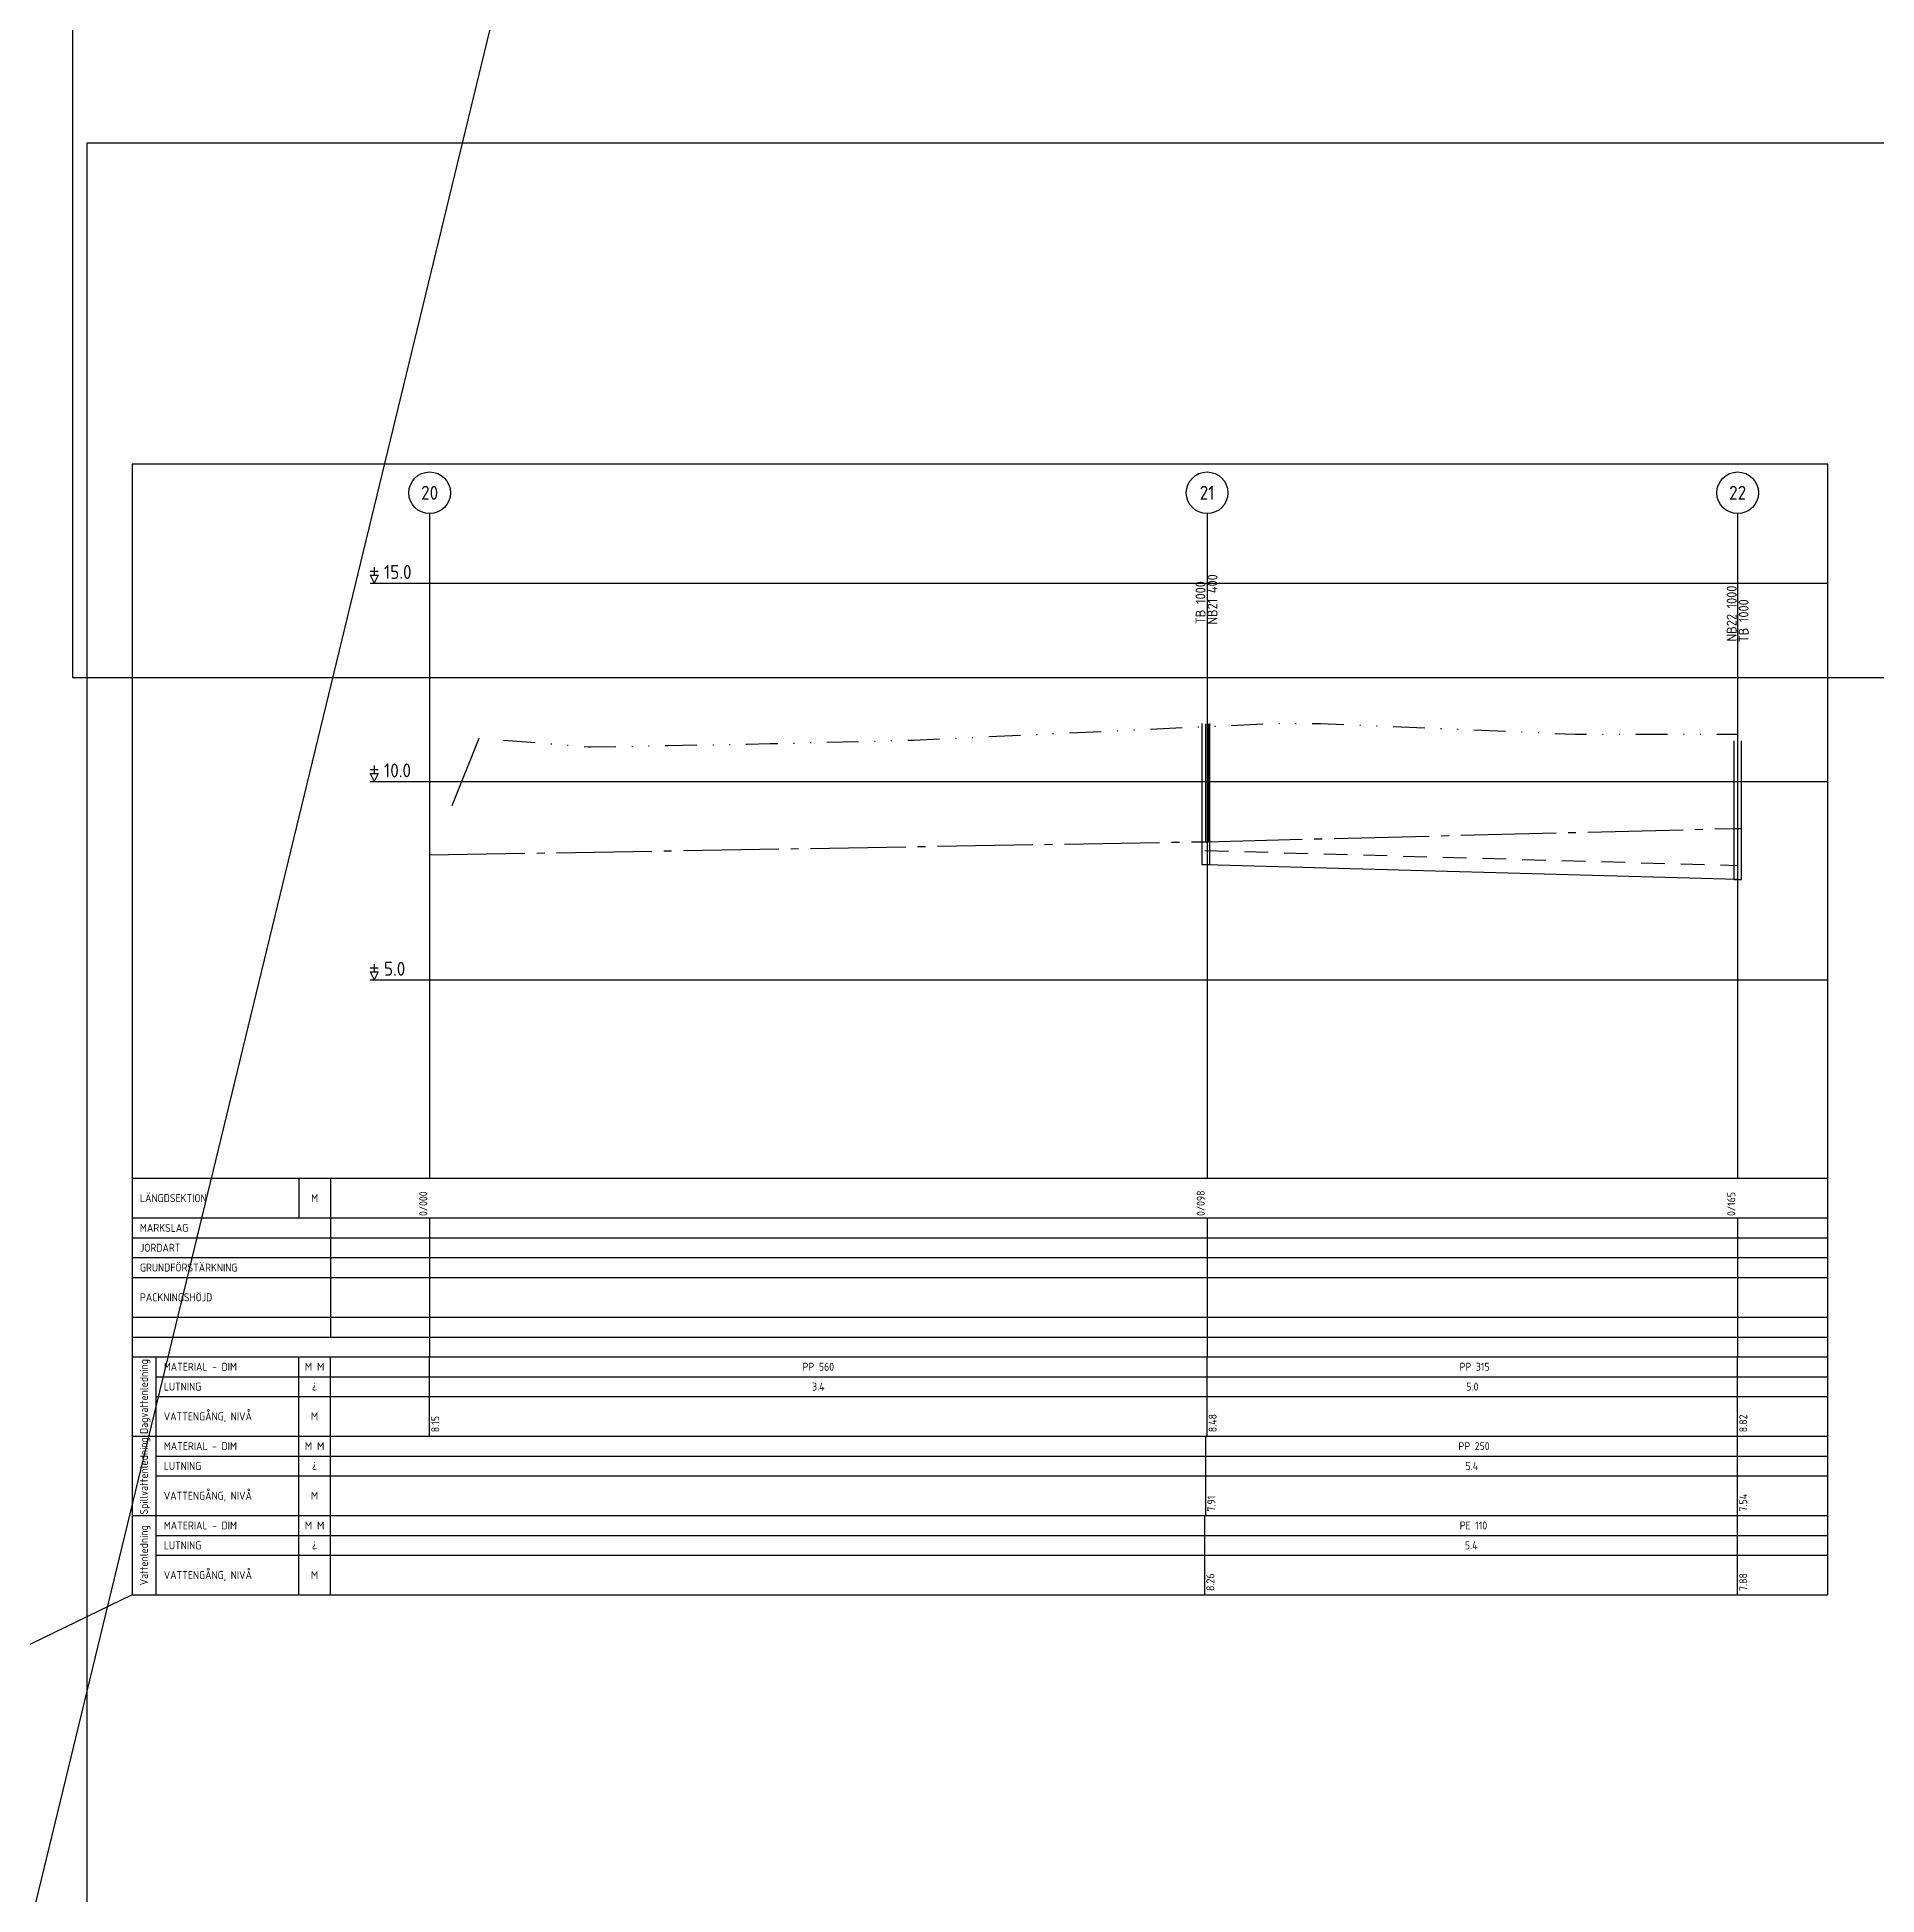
# Model space of a CAD drawing. Header units: metres. Extents: x 14120 to 17296, y 12612 to 17223.
# Drawn here: x 15315.3 to 15547.1, y 14405.2 to 14639.3 of the extents above; entities that cross this region are included whole.
import ezdxf
from ezdxf.enums import TextEntityAlignment as Align

# ---------------------------------------------------------------- set-up
doc = ezdxf.new("R2010")
doc.units = ezdxf.units.M
doc.header["$MEASUREMENT"] = 0
for name, pattern in [('BH90-PMB-DV', [16, 12, -1.5, 1, -1.5]), ('BH90-PMB-SPV', [16, 8, 8]), ('DIVIDE', [10, 4, -2, 0, -2, 0, -2]), ('STRECKAD_3', [5, 3, -2])]:
    doc.linetypes.add(name, pattern=pattern)
doc.layers.get('DEFPOINTS').update_dxf_attribs({"color": 5, "linetype": 'CONTINUOUS'})
for name, color, linetype in [('M-36-Mark_H', 4, 'DIVIDE'), ('M-368-T', 1, 'CONTINUOUS'), ('M-368A', 1, 'CONTINUOUS'), ('M-368B', 4, 'CONTINUOUS'), ('M-412', 3, 'BH90-PMB-DV'), ('M-414', 1, 'STRECKAD_3'), ('M-46-Brunn_nb', 6, 'CONTINUOUS'), ('M-46-Brunn_tb', 6, 'CONTINUOUS'), ('M-46-Element', 4, 'CONTINUOUS'), ('M-46-Spillvledn', 6, 'BH90-PMB-SPV'), ('M-466-x', 3, 'CONTINUOUS'), ('M-468A', 1, 'CONTINUOUS'), ('M-469-x', 3, 'CONTINUOUS')]:
    doc.layers.add(name, color=color, linetype=linetype)
doc.layers.add('Slask', color=6, linetype='CONTINUOUS', plot=False)
doc.layers.add('STÖDLINJER', color=6, linetype='CONTINUOUS', plot=False)
doc.styles.add('ISO', font='iso.shx')
doc.styles.add('ISO18', font='ISO3098', dxfattribs={"height": 1.8})
doc.styles.add('ISO3098', font='iso3098.shx')

msp = doc.modelspace()

# ---------------------------------------------------------------- linework, layer by layer
at = {"layer": 'DEFPOINTS', "flags": 128}
for points in [[(15319.789, 14835.592), (15660.289, 14835.592), (15660.289, 14558.592), (15319.789, 14558.592)], [(15321.571, 14626.005), (15662.071, 14626.005), (15662.071, 14349.005), (15321.571, 14349.005)]]:
    msp.add_lwpolyline(points, close=True, dxfattribs=at)
at = {"layer": 'M-36-Mark_H', "flags": 128}
msp.add_lwpolyline([(15374.045, 14550.728), (15384.743, 14549.887), (15384.998, 14549.867), (15384.998, 14549.867), (15394.743, 14550.046), (15404.743, 14550.23), (15407.669, 14550.283), (15407.672, 14550.283), (15419.47, 14550.579), (15425.735, 14550.72), (15425.737, 14550.72), (15434.743, 14551.14), (15444.743, 14551.606), (15454.743, 14552.073), (15464.743, 14552.539), (15471.19, 14552.84), (15471.191, 14552.84), (15476.996, 14552.837), (15484.706, 14552.512), (15484.707, 14552.512), (15484.743, 14552.51), (15509.124, 14551.47), (15514.743, 14551.47), (15524.743, 14551.47), (15529.565, 14551.47)], dxfattribs=at)
at = {"layer": 'M-368-T'}
for p, q in [((15357.243, 14572.014), (15358.243, 14572.014)), ((15357.243, 14571.514), (15358.243, 14571.514)), ((15357.243, 14571.514), (15357.743, 14570.514)), ((15357.743, 14572.514), (15357.743, 14571.514)), ((15358.243, 14571.514), (15357.743, 14570.514)), ((15357.243, 14547.014), (15358.243, 14547.014)), ((15357.243, 14546.514), (15358.243, 14546.514)), ((15357.243, 14546.514), (15357.743, 14545.514)), ((15357.743, 14547.514), (15357.743, 14546.514)), ((15358.243, 14546.514), (15357.743, 14545.514)), ((15357.743, 14522.514), (15357.743, 14521.514)), ((15357.243, 14522.014), (15358.243, 14522.014)), ((15357.243, 14521.514), (15358.243, 14521.514)), ((15357.243, 14521.514), (15357.743, 14520.514)), ((15358.243, 14521.514), (15357.743, 14520.514))]:
    msp.add_line(p, q, dxfattribs=at)
at = {"layer": 'M-368A'}
msp.add_lwpolyline([(15327.243, 14443.014), (15540.909, 14443.014), (15540.909, 14585.514), (15327.243, 14585.514)], close=True, dxfattribs=at)
at = {"layer": 'M-368B'}
for p, q in [((15357.243, 14570.514), (15540.909, 14570.514)), ((15357.243, 14545.514), (15540.909, 14545.514)), ((15357.243, 14520.514), (15540.909, 14520.514))]:
    msp.add_line(p, q, dxfattribs=at)
at = {"layer": 'M-412'}
for points in [[(15462.708, 14537.929), (15529.565, 14539.601)], [(15364.743, 14536.264), (15462.708, 14537.929)]]:
    msp.add_lwpolyline(points, dxfattribs=at)
at = {"layer": 'M-414'}
msp.add_lwpolyline([(15462.42, 14536.822), (15529.565, 14534.93)], dxfattribs=at)
at = {"layer": 'M-46-Brunn_nb'}
for points in [[(15462.508, 14552.779), (15462.508, 14537.929), (15462.908, 14537.929), (15462.908, 14552.779)], [(15529.065, 14550.655), (15529.065, 14539.601), (15530.065, 14539.601), (15530.065, 14550.655)]]:
    msp.add_lwpolyline(points, dxfattribs=at)
at = {"layer": 'M-46-Brunn_tb'}
for points in [[(15462.049, 14552.831), (15462.049, 14535.072), (15463.049, 14535.072), (15463.049, 14552.831)], [(15529.065, 14550.547), (15529.065, 14533.184), (15530.065, 14533.184), (15530.065, 14550.547)]]:
    msp.add_lwpolyline(points, dxfattribs=at)
at = {"layer": 'M-46-Element', "flags": 128}
msp.add_lwpolyline([(15367.588, 14542.514), (15367.598, 14542.497), (15370.988, 14550.971), (15370.998, 14550.971)], dxfattribs=at)
at = {"layer": 'M-46-Spillvledn', "color": 6, "linetype": 'BH90-PMB-SPV'}
msp.add_lwpolyline([(15462.549, 14535.072), (15529.565, 14533.214)], dxfattribs=at)
at = {"layer": 'M-466-x'}
for p, q in [((15364.743, 14579.264), (15364.743, 14495.514)), ((15462.708, 14579.264), (15462.708, 14495.514)), ((15529.565, 14579.264), (15529.565, 14495.514)), ((15364.743, 14463.014), (15364.743, 14473.014)), ((15462.708, 14463.014), (15462.708, 14473.014)), ((15529.565, 14463.014), (15529.565, 14473.014)), ((15462.549, 14453.014), (15462.549, 14463.014)), ((15529.565, 14453.014), (15529.565, 14463.014)), ((15462.42, 14443.014), (15462.42, 14453.014)), ((15529.565, 14443.014), (15529.565, 14453.014))]:
    msp.add_line(p, q, dxfattribs=at)
for centre in [(15364.743, 14581.889), (15462.708, 14581.889), (15529.565, 14581.889)]:
    msp.add_circle(centre, 2.625, dxfattribs=at)
at = {"layer": 'M-468A'}
for p, q in [((15327.243, 14495.514), (15540.909, 14495.514)), ((15348.243, 14495.514), (15348.243, 14490.514)), ((15352.243, 14495.514), (15352.243, 14475.514)), ((15327.243, 14490.514), (15540.909, 14490.514)), ((15327.243, 14488.014), (15540.909, 14488.014)), ((15327.243, 14485.514), (15540.909, 14485.514)), ((15327.243, 14483.014), (15540.909, 14483.014)), ((15327.243, 14478.014), (15540.909, 14478.014)), ((15327.243, 14475.514), (15540.909, 14475.514)), ((15327.243, 14473.014), (15540.909, 14473.014)), ((15330.243, 14473.014), (15330.243, 14463.014)), ((15348.243, 14463.014), (15348.243, 14473.014)), ((15352.243, 14463.014), (15352.243, 14473.014)), ((15330.243, 14470.514), (15540.909, 14470.514)), ((15330.243, 14468.014), (15540.909, 14468.014)), ((15327.243, 14463.014), (15540.909, 14463.014)), ((15330.243, 14463.014), (15330.243, 14453.014)), ((15348.243, 14453.014), (15348.243, 14463.014)), ((15352.243, 14453.014), (15352.243, 14463.014)), ((15330.243, 14460.514), (15540.909, 14460.514)), ((15330.243, 14458.014), (15540.909, 14458.014)), ((15327.243, 14453.014), (15540.909, 14453.014)), ((15330.243, 14453.014), (15330.243, 14443.014)), ((15348.243, 14443.014), (15348.243, 14453.014)), ((15352.243, 14443.014), (15352.243, 14453.014)), ((15330.243, 14450.514), (15540.909, 14450.514)), ((15330.243, 14448.014), (15540.909, 14448.014))]:
    msp.add_line(p, q, dxfattribs=at)
at = {"layer": 'M-469-x', "linetype": 'Continuous'}
for p, q in [((15364.743, 14490.514), (15364.743, 14473.014)), ((15462.708, 14490.514), (15462.708, 14473.014)), ((15529.565, 14490.514), (15529.565, 14473.014))]:
    msp.add_line(p, q, dxfattribs=at)
at = {"layer": 'Slask', "flags": 128}
msp.add_lwpolyline([(15679.919, 15909.821), (15191.559, 13894.395)], dxfattribs=at)
at = {"layer": 'STÖDLINJER'}
msp.add_line((15327.243, 14443.014), (15054.886, 14311.345), dxfattribs=at)

# ---------------------------------------------------------------- texts
at = {"layer": 'M-368-T', "style": 'ISO'}
for s, p in [('15.0', (15358.993, 14570.514)), ('10.0', (15358.993, 14545.514)), ('5.0', (15358.993, 14520.514))]:
    msp.add_text(s, height=1.75, dxfattribs=at).set_placement(p, align=Align.BOTTOM_LEFT)
at = {"layer": 'M-466-x', "style": 'ISO'}
for s, height, p in [('20', 1.75, (15364.743, 14581.889)), ('21', 1.75, (15462.708, 14581.889)), ('22', 1.75, (15529.565, 14581.889)), ('PP 560', 1, (15413.726, 14471.764)), (' PP 315', 1, (15496.137, 14471.764)), ('3.4', 1, (15413.726, 14469.264)), ('5.0', 1, (15496.137, 14469.264)), (' PP 250', 1, (15496.057, 14461.764)), ('5.4', 1, (15496.057, 14459.264)), (' PE 110', 1, (15495.993, 14451.764)), ('5.4', 1, (15495.993, 14449.264))]:
    msp.add_text(s, height=height, dxfattribs=at).set_placement(p, align=Align.MIDDLE_CENTER)
for s, p in [('NB21 400', (15463.379, 14565.279)), ('TB 1000', (15461.879, 14565.331)), ('NB22 1000', (15528.815, 14563.155)), ('TB 1000', (15530.315, 14563.047))]:
    msp.add_text(s, height=1.25, rotation=90, dxfattribs=at).set_placement(p, align=Align.MIDDLE_LEFT)
for s, p in [('0/000', (15364.743, 14490.764)), ('0/098', (15462.708, 14490.764)), ('0/165', (15529.565, 14490.764))]:
    msp.add_text(s, height=1, rotation=90, dxfattribs=at).set_placement(p, align=Align.BOTTOM_LEFT)
for s, p in [('8.15', (15364.943, 14463.514)), ('8.48', (15462.908, 14463.514)), ('8.82', (15529.765, 14463.514)), ('7.91', (15462.749, 14453.514)), ('7.54', (15529.765, 14453.514)), ('8.26', (15462.62, 14443.514)), ('7.88', (15529.765, 14443.514))]:
    msp.add_text(s, height=1, rotation=90, dxfattribs=at).set_placement(p, align=Align.TOP_LEFT)
at = {"layer": 'M-468A', "style": 'ISO'}
for s, p in [('LÄNGDSEKTION', (15328.243, 14493.014)), ('MARKSLAG', (15328.243, 14489.264)), ('JORDART', (15328.243, 14486.764)), ('GRUNDFÖRSTÄRKNING', (15328.243, 14484.264)), ('PACKNINGSHÖJD', (15328.243, 14480.514)), ('MATERIAL - DIM', (15331.243, 14471.764)), ('LUTNING', (15331.243, 14469.264)), ('VATTENGÅNG, NIVÅ', (15331.243, 14465.514)), ('MATERIAL - DIM', (15331.243, 14461.764)), ('LUTNING', (15331.243, 14459.264)), ('VATTENGÅNG, NIVÅ', (15331.243, 14455.514)), ('MATERIAL - DIM', (15331.243, 14451.764)), ('LUTNING', (15331.243, 14449.264)), ('VATTENGÅNG, NIVÅ', (15331.243, 14445.514))]:
    msp.add_text(s, height=1, dxfattribs=at).set_placement(p, align=Align.MIDDLE_LEFT)
at = {"layer": 'M-468A'}
for s, style, p in [('M', 'ISO', (15350.243, 14493.014)), ('M M', 'ISO18', (15350.243, 14471.764)), ('¿', 'ISO3098', (15350.243, 14469.264)), ('M', 'ISO18', (15350.243, 14465.514)), ('M M', 'ISO18', (15350.243, 14461.764)), ('¿', 'ISO3098', (15350.243, 14459.264)), ('M', 'ISO18', (15350.243, 14455.514)), ('M M', 'ISO18', (15350.243, 14451.764)), ('¿', 'ISO3098', (15350.243, 14449.264)), ('M', 'ISO18', (15350.243, 14445.514))]:
    msp.add_text(s, height=1, dxfattribs=dict(at, style=style)).set_placement(p, align=Align.MIDDLE_CENTER)
at = {"layer": 'M-468A', "style": 'ISO'}
for s, p in [('Dagvattenledning', (15328.243, 14468.014)), ('Spillvattenledning', (15328.243, 14458.014)), ('Vattenledning', (15328.243, 14448.014))]:
    msp.add_text(s, height=1, rotation=90, dxfattribs=at).set_placement(p, align=Align.TOP_CENTER)

doc.saveas('drawing.dxf')
